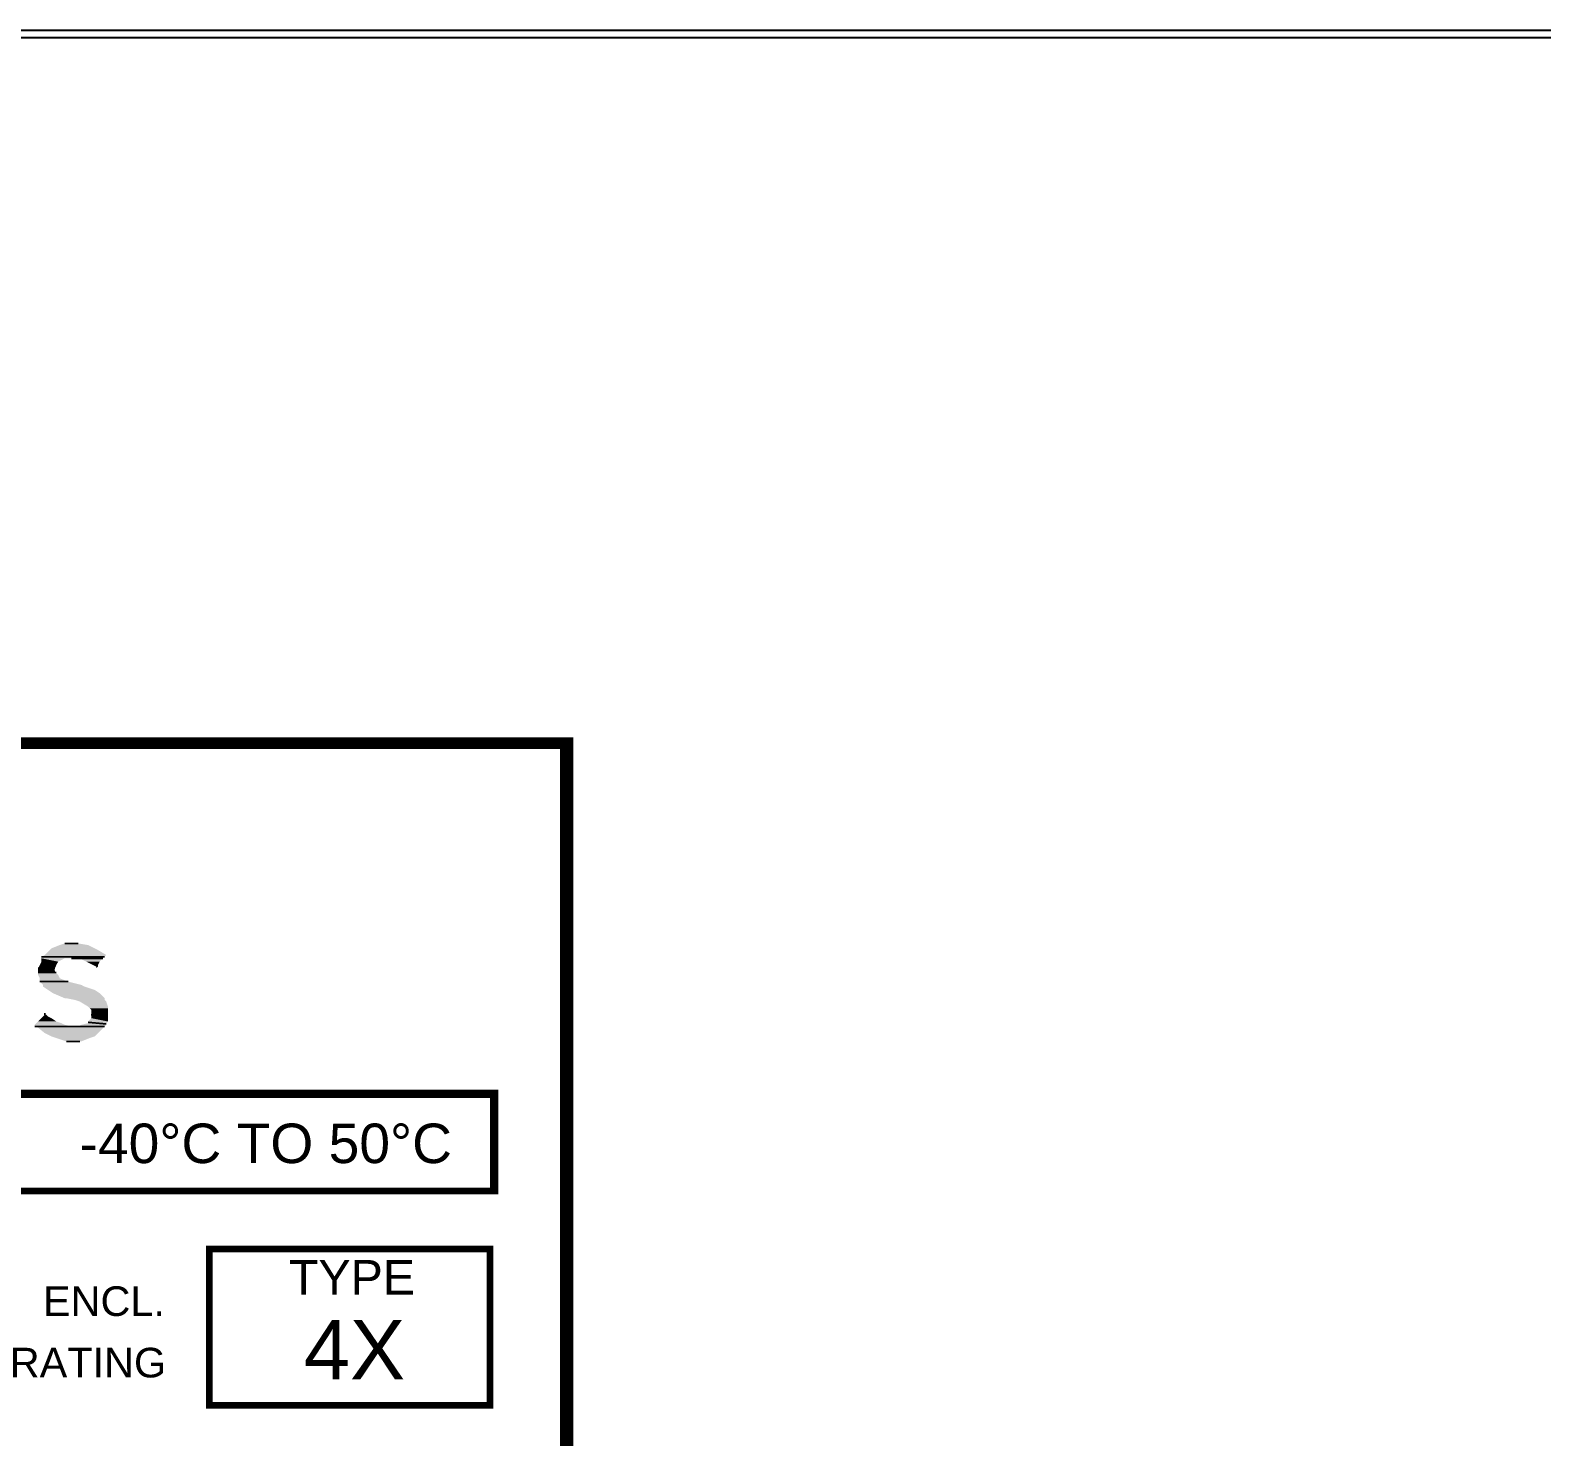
# Model space of a CAD drawing. Extents: x 4695 to 5539, y 0 to 536.
# Drawn here: x 4809.9 to 4886.9, y 464.7 to 536.4 of the extents above; entities that cross this region are included whole.
import ezdxf

# ---------------------------------------------------------------- set-up
doc = ezdxf.new("R2010")
doc.units = 0
doc.header["$LTSCALE"] = 10
doc.header["$MEASUREMENT"] = 0
doc.layers.add('G02-1-PRDXXXX-E-MRIO-01-P01-01$0$ANNOTATION', color=7, linetype='Continuous')
doc.layers.add('G02-1-PRDXXXX-E-MRIO-01-P01-01$0$TITLE', color=7, linetype='Continuous')
doc.layers.add('G02-1-PRDXXXX-E-MRIO-01-P01-01$0$View', color=251, linetype='Continuous', plot=False)
doc.styles.add('G02-1-PRDXXXX-E-MRIO-01-P01-01$0$PDF ArialMT', font='arial.ttf')

# ---------------------------------------------------------------- blocks, each defined once
blk = doc.blocks.new('G02-1-PRDXXXX-E-MRIO-01-P01-01$0$DV-54809-ZX-210-002')
at = {"layer": 'G02-1-PRDXXXX-E-MRIO-01-P01-01$0$ANNOTATION', "transparency": 33554559}
h = blk.add_hatch(color=256, dxfattribs=at)
h.paths.add_polyline_path([(116.17, 488.472), (115.323, 488.472), (116.17, 488.472)], flags=0)
h.paths.add_polyline_path([(116.17, 488.472), (115.323, 488.472), (116.17, 488.472)], flags=0)
h.paths.add_polyline_path([(116.17, 488.472), (115.323, 488.472), (116.17, 488.472)], flags=0)
h.paths.add_polyline_path([(116.17, 488.472), (115.323, 488.472), (116.17, 488.472)], flags=0)
h = blk.add_hatch(color=256, dxfattribs=at)
h.paths.add_polyline_path([(118.879, 486.27), (118.033, 486.27), (118.879, 486.27)], flags=0)
h.paths.add_polyline_path([(118.879, 486.27), (118.033, 486.27), (118.879, 486.27)], flags=0)
h.paths.add_polyline_path([(118.879, 486.27), (118.033, 486.27), (118.879, 486.27)], flags=0)
at = {"layer": 'G02-1-PRDXXXX-E-MRIO-01-P01-01$0$ANNOTATION', "lineweight": 0}
for points in [[(43.31, 401.217, 0.593, 0.593, 0), (142.249, 401.217, 0.677, 0.677, 0), (142.249, 500.03, 0.593, 0.593, 0), (43.31, 500.03, 0.593, 0.593, 0)], [(113.376, 477.21, 0.339, 0.339, 0), (138.565, 477.21, 0.423, 0.423, 0), (138.565, 482.164, 0.423, 0.423, 0), (113.376, 482.164, 0.339, 0.339, 0)]]:
    blk.add_lwpolyline(points, format="xyseb", close=True, dxfattribs=at)
for points in [[(118.71, 489.149), (115.492, 489.149), (118.71, 489.149)], [(116.17, 488.556), (115.323, 488.556), (116.17, 488.556)], [(116.17, 488.387), (115.323, 488.387), (116.17, 488.387)], [(118.625, 489.065), (117.016, 489.065), (118.625, 489.065)], [(118.625, 489.065), (117.355, 489.065), (118.625, 489.065)], [(116.847, 487.879), (115.408, 487.879), (116.847, 487.879)], [(118.879, 486.186), (118.033, 486.186), (118.879, 486.186)], [(118.879, 486.186), (118.033, 486.186), (118.879, 486.186)], [(118.71, 485.593), (115.154, 485.593), (118.71, 485.593)], [(118.71, 485.593), (117.355, 485.593), (118.71, 485.593)]]:
    blk.add_lwpolyline(points, dxfattribs=at)
for points in [[(117.355, 489.827), (116.678, 489.827)], [(115.662, 486.27), (115.662, 486.186)], [(116.762, 484.831), (117.44, 484.831)]]:
    blk.add_lwpolyline(points, close=True, dxfattribs=at)
at = {"layer": 'G02-1-PRDXXXX-E-MRIO-01-P01-01$0$ANNOTATION', "lineweight": 0, "const_width": 0.339}
blk.add_lwpolyline([(124.044, 466.288), (138.354, 466.288), (138.354, 474.247), (124.044, 474.247)], close=True, dxfattribs=at)
at = {"layer": 'G02-1-PRDXXXX-E-MRIO-01-P01-01$0$ANNOTATION', "transparency": 33554559}
for points in [[(115.662, 489.234), (118.71, 489.149), (115.492, 489.149)], [(115.492, 489.149), (118.71, 489.149), (118.71, 489.149)], [(118.71, 489.149), (115.492, 489.149), (118.625, 489.065)], [(115.492, 489.149), (118.625, 489.065), (115.492, 489.065)], [(115.916, 489.488), (118.795, 489.234), (115.662, 489.234)], [(118.795, 489.234), (115.662, 489.234), (118.71, 489.149)], [(116, 489.573), (118.371, 489.488), (115.916, 489.488)], [(118.371, 489.488), (115.916, 489.488), (118.795, 489.234)], [(116.424, 489.742), (118.202, 489.573), (116, 489.573)], [(118.202, 489.573), (116, 489.573), (118.371, 489.488)], [(116.678, 489.827), (117.863, 489.742), (116.424, 489.742)], [(117.863, 489.742), (116.424, 489.742), (118.202, 489.573)], [(117.355, 489.827), (116.678, 489.827), (117.863, 489.742)], [(117.016, 489.827), (117.355, 489.827), (116.847, 489.827)], [(116.847, 489.827), (117.355, 489.827), (117.355, 489.827)], [(115.408, 488.726), (116.17, 488.556), (115.323, 488.556)], [(115.323, 488.556), (116.17, 488.556), (116.17, 488.556)], [(116.17, 488.556), (115.323, 488.556), (116.17, 488.472)], [(115.323, 488.556), (116.17, 488.472), (115.323, 488.472)], [(115.323, 488.472), (116.17, 488.472), (116.17, 488.472)], [(116.17, 488.472), (116.17, 488.472), (115.323, 488.472)], [(115.323, 488.472), (116.17, 488.472), (116.17, 488.472)], [(116.17, 488.472), (116.17, 488.472), (115.323, 488.472)], [(115.323, 488.472), (116.17, 488.472), (116.17, 488.472)], [(116.17, 488.472), (116.17, 488.472), (115.323, 488.472)], [(116.17, 488.472), (115.323, 488.472), (116.17, 488.387)], [(115.323, 488.472), (116.17, 488.387), (115.323, 488.387)], [(115.323, 488.387), (116.17, 488.387), (116.17, 488.387)], [(116.254, 488.387), (116.254, 488.387), (115.323, 488.387)], [(116.254, 488.387), (115.323, 488.387), (116.17, 488.387)], [(116.254, 488.387), (115.323, 488.387), (116.254, 488.302)], [(115.323, 488.387), (116.254, 488.302), (115.323, 488.302)], [(116.254, 488.302), (115.323, 488.302), (116.339, 488.218)], [(115.323, 488.302), (116.339, 488.218), (115.323, 488.218)], [(115.492, 488.895), (116.254, 488.726), (115.408, 488.726)], [(116.254, 488.726), (115.408, 488.726), (116.17, 488.556)], [(116.678, 489.065), (116.678, 489.065), (115.492, 489.065)], [(116.678, 489.065), (115.492, 489.065), (117.016, 489.065)], [(116.678, 489.065), (115.492, 489.065), (116.339, 488.895)], [(115.492, 489.065), (116.339, 488.895), (115.492, 488.895)], [(116.339, 488.895), (115.492, 488.895), (116.254, 488.726)], [(117.016, 489.065), (118.625, 489.065), (117.355, 489.065)], [(117.355, 489.065), (118.625, 489.065), (117.44, 489.065)], [(118.625, 489.065), (117.44, 489.065), (118.456, 488.895)], [(117.44, 489.065), (118.456, 488.895), (117.779, 488.895)], [(118.456, 488.895), (117.779, 488.895), (118.371, 488.726)], [(117.779, 488.895), (118.371, 488.726), (118.117, 488.726)], [(118.117, 488.726), (118.287, 488.641), (118.371, 488.641)], [(118.117, 488.726), (118.371, 488.726), (118.371, 488.641)], [(118.287, 488.641), (118.371, 488.641), (118.287, 488.556)], [(116.339, 488.218), (115.323, 488.218), (116.424, 488.048)], [(115.323, 488.218), (116.424, 488.048), (115.408, 488.048)], [(116.424, 488.048), (115.408, 488.048), (116.847, 487.879)], [(115.408, 488.048), (116.847, 487.879), (115.408, 487.879)], [(115.408, 487.879), (116.847, 487.879), (116.847, 487.879)], [(116.847, 487.879), (115.408, 487.879), (117.525, 487.71)], [(115.408, 487.879), (117.525, 487.71), (115.577, 487.71)], [(117.525, 487.71), (115.577, 487.71), (117.694, 487.625)], [(115.577, 487.71), (117.694, 487.625), (115.577, 487.625)], [(117.694, 487.625), (115.577, 487.625), (118.202, 487.456)], [(115.577, 487.625), (118.202, 487.456), (115.831, 487.456)], [(118.202, 487.456), (115.831, 487.456), (118.456, 487.286)], [(115.831, 487.456), (118.456, 487.286), (116.085, 487.286)], [(118.456, 487.286), (116.085, 487.286), (118.71, 487.032)], [(116.085, 487.286), (118.71, 487.032), (116.678, 487.032)], [(118.71, 487.032), (116.678, 487.032), (116.762, 487.032)], [(116.678, 487.032), (118.71, 487.032), (118.71, 487.032)], [(118.71, 487.032), (116.762, 487.032), (118.71, 486.948)], [(116.762, 487.032), (118.71, 486.948), (117.186, 486.948)], [(118.71, 486.948), (117.186, 486.948), (118.795, 486.863)], [(117.186, 486.948), (118.795, 486.863), (117.44, 486.863)], [(118.795, 486.863), (117.44, 486.863), (118.879, 486.609)], [(117.44, 486.863), (118.879, 486.609), (117.863, 486.609)], [(115.492, 486.016), (116.254, 485.847), (115.323, 485.847)], [(115.577, 486.101), (116, 486.016), (115.492, 486.016)], [(116, 486.016), (115.492, 486.016), (116.254, 485.847)], [(115.662, 486.186), (115.831, 486.101), (115.577, 486.101)], [(115.831, 486.101), (115.577, 486.101), (116, 486.016)], [(115.662, 486.186), (115.746, 486.186), (115.746, 486.186)], [(115.746, 486.186), (115.746, 486.186), (115.662, 486.186)], [(115.746, 486.186), (115.662, 486.186), (115.831, 486.101)], [(118.879, 486.609), (117.863, 486.609), (118.879, 486.524)], [(117.863, 486.609), (118.879, 486.524), (117.948, 486.524)], [(118.033, 486.016), (118.879, 485.847), (117.863, 485.847)], [(118.879, 486.524), (117.948, 486.524), (118.879, 486.44)], [(117.948, 486.524), (118.879, 486.44), (118.033, 486.44)], [(118.879, 486.44), (118.033, 486.44), (118.879, 486.355)], [(118.033, 486.44), (118.879, 486.355), (118.033, 486.355)], [(118.879, 486.355), (118.033, 486.355), (118.879, 486.27)], [(118.033, 486.355), (118.879, 486.27), (118.033, 486.27)], [(118.033, 486.27), (118.879, 486.27), (118.879, 486.27)], [(118.879, 486.27), (118.879, 486.27), (118.033, 486.27)], [(118.033, 486.27), (118.879, 486.27), (118.879, 486.27)], [(118.879, 486.27), (118.879, 486.27), (118.033, 486.27)], [(118.033, 486.27), (118.879, 486.27), (118.879, 486.27)], [(118.879, 486.27), (118.033, 486.27), (118.879, 486.186)], [(118.033, 486.27), (118.879, 486.186), (118.033, 486.186)], [(118.033, 486.186), (118.879, 486.186), (118.879, 486.186)], [(118.879, 486.186), (118.879, 486.186), (118.033, 486.186)], [(118.033, 486.186), (118.879, 486.186), (118.879, 486.186)], [(118.879, 486.186), (118.879, 486.186), (118.033, 486.186)], [(118.033, 486.186), (118.879, 486.186), (118.879, 486.186)], [(118.879, 486.186), (118.879, 486.186), (118.033, 486.186)], [(118.879, 486.186), (118.033, 486.186), (118.879, 486.016)], [(118.033, 486.186), (118.879, 486.016), (118.033, 486.016)], [(118.879, 486.016), (118.033, 486.016), (118.879, 485.847)], [(115.238, 485.762), (116.678, 485.678), (115.154, 485.678)], [(116.678, 485.678), (115.154, 485.678), (117.016, 485.593)], [(115.154, 485.678), (117.016, 485.593), (115.154, 485.593)], [(117.101, 485.593), (117.101, 485.593), (115.154, 485.593)], [(117.101, 485.593), (115.154, 485.593), (117.016, 485.593)], [(115.154, 485.593), (118.71, 485.593), (115.238, 485.593)], [(115.323, 485.847), (116.508, 485.762), (115.238, 485.762)], [(116.508, 485.762), (115.238, 485.762), (116.678, 485.678)], [(118.71, 485.593), (115.238, 485.593), (118.371, 485.254)], [(115.238, 485.593), (118.371, 485.254), (115.662, 485.254)], [(116.254, 485.847), (115.323, 485.847), (116.508, 485.762)], [(118.371, 485.254), (115.662, 485.254), (118.202, 485.085)], [(115.662, 485.254), (118.202, 485.085), (116, 485.085)], [(117.355, 485.593), (118.71, 485.593), (117.101, 485.593)], [(117.525, 485.678), (118.71, 485.593), (117.355, 485.593)], [(117.863, 485.762), (118.795, 485.678), (117.525, 485.678)], [(118.795, 485.678), (117.525, 485.678), (118.71, 485.593)], [(118.879, 485.847), (117.863, 485.847), (118.795, 485.762)], [(117.863, 485.847), (118.795, 485.762), (117.863, 485.762)], [(118.795, 485.762), (117.863, 485.762), (118.795, 485.678)], [(118.202, 485.085), (116, 485.085), (117.948, 485)], [(116, 485.085), (117.948, 485), (116.254, 485)], [(117.948, 485), (116.254, 485), (117.525, 484.831)], [(116.254, 485), (117.525, 484.831), (116.762, 484.831)], [(116.762, 484.831), (117.525, 484.831), (117.44, 484.831)], [(116.847, 484.831), (117.44, 484.831), (117.101, 484.831)]]:
    blk.add_solid(points, dxfattribs=at)
at = {"layer": 'G02-1-PRDXXXX-E-MRIO-01-P01-01$0$ANNOTATION', "attachment_point": 4, "style": 'G02-1-PRDXXXX-E-MRIO-01-P01-01$0$PDF ArialMT'}
for s, insert, char_height in [('-40°C TO 50°C', (117.433, 479.621), 2.01382), ('TYPE', (128.101, 472.807), 1.762), ('ENCL.', (115.57, 471.581), 1.5103), ('4X', (128.863, 469.114), 3.0207), ('RATING', (113.877, 468.449), 1.5103)]:
    blk.add_mtext(s, dxfattribs=dict(at, insert=insert, char_height=char_height))

msp = doc.modelspace()

# ---------------------------------------------------------------- linework, layer by layer
at = {"layer": 'G02-1-PRDXXXX-E-MRIO-01-P01-01$0$TITLE'}
msp.add_lwpolyline([(4695, 536.371), (5538.771, 536.371), (5538.771, 42.035), (4695, 42.035)], close=True, dxfattribs=at)
at = {"layer": 'G02-1-PRDXXXX-E-MRIO-01-P01-01$0$View'}
msp.add_lwpolyline([(4695, 536), (5538, 536), (5538, 43), (4695, 43)], close=True, dxfattribs=at)

# ---------------------------------------------------------------- block references
msp.add_blockref('G02-1-PRDXXXX-E-MRIO-01-P01-01$0$DV-54809-ZX-210-002', (4695, 0))

doc.saveas('drawing.dxf')
